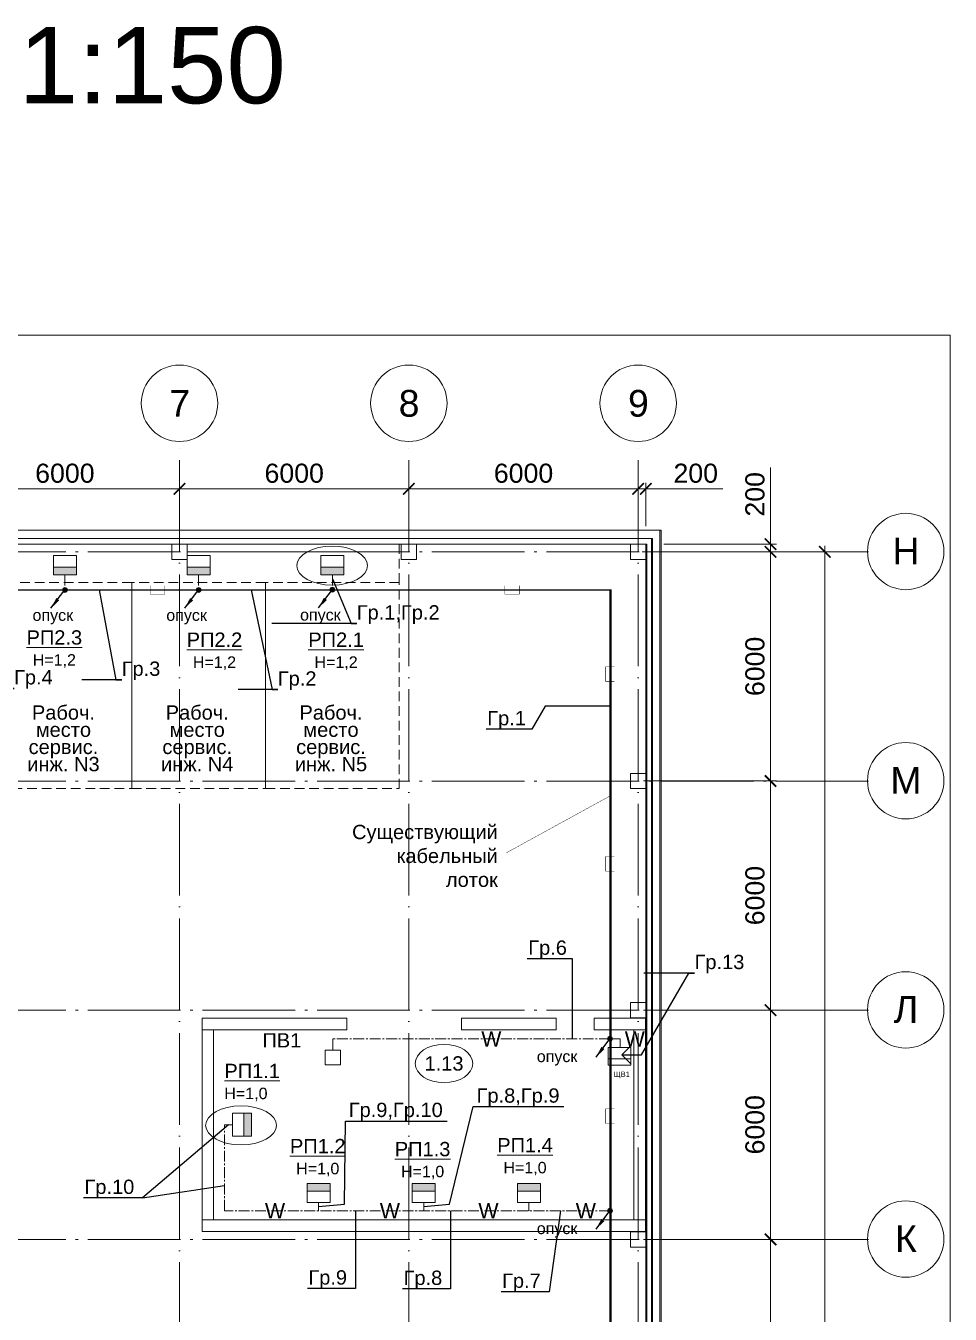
# Model space of a CAD drawing. Header units: millimetres. Extents: x -7047 to 653546, y -441812 to -147059.
# Drawn here: x 128816 to 153002, y -240686 to -206954 of the extents above; entities that cross this region are included whole.
import ezdxf
from ezdxf import colors
from ezdxf.entities.mleader import LeaderData, LeaderLine
from ezdxf.enums import TextEntityAlignment as Align
from ezdxf.math import Vec2, Vec3

# ---------------------------------------------------------------- set-up
doc = ezdxf.new("R2010")
doc.units = ezdxf.units.MM
doc.header["$PDMODE"] = 3
for name, pattern in [('ACAD_ISO04W100', [30, 24, -3, 0, -3]), ('DASHED', [19.05, 12.7, -6.35]), ('PHANTOM2', [31.75, 15.875, -3.175, 3.175, -3.175, 3.175, -3.175]), ('осевая2', [28.575, 19.05, -3.175, 3.175, -3.175])]:
    doc.linetypes.add(name, pattern=pattern)
for name, color, linetype, lineweight in [('$MEBEL', 214, 'Continuous', 15), ('$Osveshenie', 240, 'Continuous', 15), ('$Оbорудование', 173, 'Continuous', 20), ('1-Колонна', 244, 'Continuous', 60), ('1-Металл', 175, 'Continuous', 60), ('1-Номр помещения', 173, 'Continuous', 20), ('1-Размеры', 251, 'Continuous', 15), ('1-Стена Газоbетонная', 194, 'Continuous', 60), ('1-Стена сэндвич-панель', 157, 'Continuous', 60), ('1-Цоколь', 249, 'Continuous', 15), ('1-Экспликация', 186, 'Continuous', 15), ('Ось', 251, 'ACAD_ISO04W100', 9), ('Ось кр', 160, 'Continuous', 9), ('ЭОМ_схема_т', 7, 'Continuous', 25)]:
    doc.layers.add(name, color=color, linetype=linetype, lineweight=lineweight)
doc.layers.add('$TEXT', color=250, linetype='Continuous')
doc.styles.add('Arial Annotative', font='arial.ttf', dxfattribs={"height": 2.5})
doc.styles.add('Arial-0', font='arial.ttf')
doc.styles.add('Анно2.0', font='arial.ttf', dxfattribs={"height": 2})
doc.styles.add('Аннот2.5', font='arial.ttf', dxfattribs={"height": 2.5})
doc.styles.add('ГОСТ', font='isocpeur.ttf')
doc.dimstyles.new('100', dxfattribs={"dimscale": 100, "dimtxt": 2, "dimasz": 2, "dimexe": 1.25, "dimexo": 2, "dimtad": 1, "dimdec": 0, "dimtxsty": 'ГОСТ', "dimblk": 'ARCHTICK', "dimcen": 2.5, "dimadec": 0, "dimazin": 0, "dimtfac": 1, "dimtdec": 0, "dimtmove": 1, "dimatfit": 3, "dimfxl": 1, "dimtvp": 1, "dimtolj": 1, "dimtzin": 0, "dimarcsym": 0})
doc.dimstyles.new('АР-200', dxfattribs={"dimscale": 100, "dimtxt": 5, "dimasz": 3, "dimexe": 1.6, "dimexo": 1, "dimgap": 1.5, "dimtad": 1, "dimdec": 0, "dimdsep": 46, "dimtxsty": 'Arial-0', "dimblk": 'ARCHTICK', "dimcen": -4, "dimdle": 1.6, "dimclrd": 256, "dimclre": 256, "dimclrt": 256, "dimadec": 1, "dimazin": 0, "dimtfac": 1, "dimtdec": 0, "dimtmove": 1, "dimatfit": 3, "dimldrblk": 'ARCHTICK', "dimfxl": 1, "dimlwd": -1, "dimlwe": -1, "dimarcsym": 0})

# ---------------------------------------------------------------- blocks, each defined once
blk = doc.blocks.new('оси круж')
blk.add_circle((0, 0), 1000)
at = {"style": 'Arial-0'}
blk.add_attdef('00', text='', height=700, dxfattribs=at).set_placement((-6, -339), align=Align.CENTER)
blk = doc.blocks.new('_ArchTick')
at = {"color": 0, "linetype": 'ByBlock', "const_width": 0.15}
blk.add_lwpolyline([(-0.5, -0.5), (0.5, 0.5)], dxfattribs=at)
blk = doc.blocks.new('*D16')
at = {"layer": '1-Размеры', "transparency": 16777216}
for p, q in [((149720, -220566), (149720, -289886)), ((144939, -220726), (149880, -220726)), ((144939, -289726), (149880, -289726))]:
    blk.add_line(p, q, dxfattribs=at)
at = {"layer": 'Defpoints', "color": 0, "transparency": 16777216}
for p in [(144839, -220726), (144839, -289726), (149720, -289726)]:
    blk.add_point(p, dxfattribs=at)
at = {"layer": '1-Размеры', "transparency": 16777216, "xscale": 300, "yscale": 300, "zscale": 300}
for p, rotation in [((149720, -220726), 90), ((149720, -289726), 270)]:
    blk.add_blockref('_ArchTick', p, dxfattribs=dict(at, rotation=rotation))
at = {"layer": '1-Размеры', "lineweight": 0, "transparency": 16777216, "insert": (149315, -255226), "char_height": 500, "attachment_point": 5, "rotation": 90, "style": 'Arial-0'}
blk.add_mtext('69000', dxfattribs=at)
blk = doc.blocks.new('*D18')
at = {"layer": '1-Размеры', "transparency": 16777216}
for p, q in [((126839, -218481), (126839, -219237)), ((132839, -218481), (132839, -219237)), ((126679, -219077), (132999, -219077))]:
    blk.add_line(p, q, dxfattribs=at)
at = {"layer": 'Defpoints', "color": 0, "transparency": 16777216}
for p in [(126839, -218381), (132839, -218381), (132839, -219077)]:
    blk.add_point(p, dxfattribs=at)
at = {"layer": '1-Размеры', "transparency": 16777216, "xscale": 300, "yscale": 300, "zscale": 300, "rotation": 180}
blk.add_blockref('_ArchTick', (126839, -219077), dxfattribs=at)
at = {"layer": '1-Размеры', "transparency": 16777216, "xscale": 300, "yscale": 300, "zscale": 300}
blk.add_blockref('_ArchTick', (132839, -219077), dxfattribs=at)
at = {"layer": '1-Размеры', "lineweight": 0, "transparency": 16777216, "insert": (129839, -218672), "char_height": 500, "attachment_point": 5, "style": 'Arial-0'}
blk.add_mtext('6000', dxfattribs=at)
blk = doc.blocks.new('*D19')
at = {"layer": '1-Размеры', "transparency": 16777216}
for p, q in [((132839, -218481), (132839, -219237)), ((138839, -218481), (138839, -219237)), ((132679, -219077), (138999, -219077))]:
    blk.add_line(p, q, dxfattribs=at)
at = {"layer": 'Defpoints', "color": 0, "transparency": 16777216}
for p in [(132839, -218381), (138839, -218381), (138839, -219077)]:
    blk.add_point(p, dxfattribs=at)
at = {"layer": '1-Размеры', "transparency": 16777216, "xscale": 300, "yscale": 300, "zscale": 300, "rotation": 180}
blk.add_blockref('_ArchTick', (132839, -219077), dxfattribs=at)
at = {"layer": '1-Размеры', "transparency": 16777216, "xscale": 300, "yscale": 300, "zscale": 300}
blk.add_blockref('_ArchTick', (138839, -219077), dxfattribs=at)
at = {"layer": '1-Размеры', "lineweight": 0, "transparency": 16777216, "insert": (135839, -218672), "char_height": 500, "attachment_point": 5, "style": 'Arial-0'}
blk.add_mtext('6000', dxfattribs=at)
blk = doc.blocks.new('*D20')
at = {"layer": '1-Размеры', "transparency": 16777216}
for p, q in [((138839, -218481), (138839, -219237)), ((144839, -218481), (144839, -219237)), ((138679, -219077), (144999, -219077))]:
    blk.add_line(p, q, dxfattribs=at)
at = {"layer": 'Defpoints', "color": 0, "transparency": 16777216}
for p in [(138839, -218381), (144839, -218381), (144839, -219077)]:
    blk.add_point(p, dxfattribs=at)
at = {"layer": '1-Размеры', "transparency": 16777216, "xscale": 300, "yscale": 300, "zscale": 300, "rotation": 180}
blk.add_blockref('_ArchTick', (138839, -219077), dxfattribs=at)
at = {"layer": '1-Размеры', "transparency": 16777216, "xscale": 300, "yscale": 300, "zscale": 300}
blk.add_blockref('_ArchTick', (144839, -219077), dxfattribs=at)
at = {"layer": '1-Размеры', "lineweight": 0, "transparency": 16777216, "insert": (141839, -218672), "char_height": 500, "attachment_point": 5, "style": 'Arial-0'}
blk.add_mtext('6000', dxfattribs=at)
blk = doc.blocks.new('*D21')
at = {"layer": '1-Размеры', "transparency": 16777216}
for p, q in [((148301, -220566), (148301, -226886)), ((144975, -220726), (148461, -220726)), ((144975, -226726), (148461, -226726))]:
    blk.add_line(p, q, dxfattribs=at)
at = {"layer": 'Defpoints', "color": 0, "transparency": 16777216}
for p in [(144875, -220726), (144875, -226726), (148301, -226726)]:
    blk.add_point(p, dxfattribs=at)
at = {"layer": '1-Размеры', "transparency": 16777216, "xscale": 300, "yscale": 300, "zscale": 300}
for p, rotation in [((148301, -220726), 90), ((148301, -226726), 270)]:
    blk.add_blockref('_ArchTick', p, dxfattribs=dict(at, rotation=rotation))
at = {"layer": '1-Размеры', "lineweight": 0, "transparency": 16777216, "insert": (147895, -223726), "char_height": 500, "attachment_point": 5, "rotation": 90, "style": 'Arial-0'}
blk.add_mtext('6000', dxfattribs=at)
blk = doc.blocks.new('*D22')
at = {"layer": '1-Размеры', "transparency": 16777216}
for p, q in [((148301, -226566), (148301, -232886)), ((144975, -226726), (148461, -226726)), ((144975, -232726), (148461, -232726))]:
    blk.add_line(p, q, dxfattribs=at)
at = {"layer": 'Defpoints', "color": 0, "transparency": 16777216}
for p in [(144875, -226726), (144875, -232726), (148301, -232726)]:
    blk.add_point(p, dxfattribs=at)
at = {"layer": '1-Размеры', "transparency": 16777216, "xscale": 300, "yscale": 300, "zscale": 300}
for p, rotation in [((148301, -226726), 90), ((148301, -232726), 270)]:
    blk.add_blockref('_ArchTick', p, dxfattribs=dict(at, rotation=rotation))
at = {"layer": '1-Размеры', "lineweight": 0, "transparency": 16777216, "insert": (147895, -229726), "char_height": 500, "attachment_point": 5, "rotation": 90, "style": 'Arial-0'}
blk.add_mtext('6000', dxfattribs=at)
blk = doc.blocks.new('*D23')
at = {"layer": '1-Размеры', "transparency": 16777216}
for p, q in [((144975, -232726), (148461, -232726)), ((148301, -232566), (148301, -238886)), ((144975, -238726), (148461, -238726))]:
    blk.add_line(p, q, dxfattribs=at)
at = {"layer": 'Defpoints', "color": 0, "transparency": 16777216}
for p in [(144875, -232726), (144875, -238726), (148301, -238726)]:
    blk.add_point(p, dxfattribs=at)
at = {"layer": '1-Размеры', "transparency": 16777216, "xscale": 300, "yscale": 300, "zscale": 300}
for p, rotation in [((148301, -232726), 90), ((148301, -238726), 270)]:
    blk.add_blockref('_ArchTick', p, dxfattribs=dict(at, rotation=rotation))
at = {"layer": '1-Размеры', "lineweight": 0, "transparency": 16777216, "insert": (147895, -235726), "char_height": 500, "attachment_point": 5, "rotation": 90, "style": 'Arial-0'}
blk.add_mtext('6000', dxfattribs=at)
blk = doc.blocks.new('*D24')
at = {"layer": '1-Размеры', "transparency": 16777216}
for p, q in [((144975, -238726), (148461, -238726)), ((148301, -238566), (148301, -244886)), ((144975, -244726), (148461, -244726))]:
    blk.add_line(p, q, dxfattribs=at)
at = {"layer": 'Defpoints', "color": 0, "transparency": 16777216}
for p in [(144875, -238726), (144875, -244726), (148301, -244726)]:
    blk.add_point(p, dxfattribs=at)
at = {"layer": '1-Размеры', "transparency": 16777216, "xscale": 300, "yscale": 300, "zscale": 300}
for p, rotation in [((148301, -238726), 90), ((148301, -244726), 270)]:
    blk.add_blockref('_ArchTick', p, dxfattribs=dict(at, rotation=rotation))
at = {"layer": '1-Размеры', "lineweight": 0, "transparency": 16777216, "insert": (147895, -241726), "char_height": 500, "attachment_point": 5, "rotation": 90, "style": 'Arial-0'}
blk.add_mtext('6000', dxfattribs=at)
blk = doc.blocks.new('*D33')
at = {"layer": '1-Размеры', "transparency": 16777216}
for p, q in [((148301, -220526), (148301, -218515)), ((145509, -220526), (148461, -220526)), ((148301, -220726), (148301, -220526)), ((145509, -220726), (148461, -220726)), ((148301, -220726), (148301, -221026))]:
    blk.add_line(p, q, dxfattribs=at)
at = {"layer": 'Defpoints', "color": 0, "transparency": 16777216}
for p in [(145409, -220526), (145409, -220726), (148301, -220726)]:
    blk.add_point(p, dxfattribs=at)
at = {"layer": '1-Размеры', "transparency": 16777216, "xscale": 300, "yscale": 300, "zscale": 300}
for p, rotation in [((148301, -220526), 270), ((148301, -220726), 90)]:
    blk.add_blockref('_ArchTick', p, dxfattribs=dict(at, rotation=rotation))
at = {"layer": '1-Размеры', "lineweight": 0, "transparency": 16777216, "insert": (147895, -219221), "char_height": 500, "attachment_point": 5, "rotation": 90, "style": 'Arial-0'}
blk.add_mtext('200', dxfattribs=at)
blk = doc.blocks.new('*D34')
at = {"layer": '1-Размеры', "transparency": 16777216}
for p, q in [((144839, -220056), (144839, -218917)), ((145039, -220056), (145039, -218917)), ((144839, -219077), (144539, -219077)), ((144839, -219077), (145039, -219077)), ((145039, -219077), (147050, -219077))]:
    blk.add_line(p, q, dxfattribs=at)
at = {"layer": 'Defpoints', "color": 0, "transparency": 16777216}
for p in [(144839, -219077), (144839, -220156), (145039, -220156)]:
    blk.add_point(p, dxfattribs=at)
at = {"layer": '1-Размеры', "transparency": 16777216, "xscale": 300, "yscale": 300, "zscale": 300}
blk.add_blockref('_ArchTick', (144839, -219077), dxfattribs=at)
at = {"layer": '1-Размеры', "transparency": 16777216, "xscale": 300, "yscale": 300, "zscale": 300, "rotation": 180}
blk.add_blockref('_ArchTick', (145039, -219077), dxfattribs=at)
at = {"layer": '1-Размеры', "lineweight": 0, "transparency": 16777216, "insert": (146344, -218672), "char_height": 500, "attachment_point": 5, "style": 'Arial-0'}
blk.add_mtext('200', dxfattribs=at)
blk = doc.blocks.new('234234234')
at = {"layer": '$Оbорудование'}
h = blk.add_hatch(color=256, dxfattribs=at)
h.dxf.hatch_style = 1
h.paths.add_polyline_path([(150, 125), (30, 25), (150, 25)], flags=17)
h.paths.add_polyline_path([(150, 125), (-150, 125), (-30, 25), (30, 25)])
h.paths.add_polyline_path([(-150, 125), (-150, 25), (-30, 25)])
blk.add_lwpolyline([(-150, -125), (150, -125), (150, 125), (-150, 125)], close=True, dxfattribs=at)
blk.add_lwpolyline([(-150, 125), (-150, 25), (150, 25)], dxfattribs=at)
blk = doc.blocks.new('_None')
blk = doc.blocks.new('_Open90')
at = {"color": 0, "linetype": 'ByBlock', "lineweight": -2}
for p, q in [((0, 0), (-1, 0)), ((-0.5, 0.5), (0, 0)), ((0, 0), (-0.5, -0.5))]:
    blk.add_line(p, q, dxfattribs=at)

msp = doc.modelspace()

# ---------------------------------------------------------------- hatches: boundary and pattern name
at = {"layer": '$Osveshenie'}
h = msp.add_hatch(color=7, dxfattribs=at)
h.dxf.hatch_style = 1
h.paths.add_polyline_path([(129900.8, -221725.3, 1), (129776.2, -221725.3, 1)])
h = msp.add_hatch(color=7, dxfattribs=at)
h.dxf.hatch_style = 1
h.paths.add_polyline_path([(133400.8, -221725.3, 1), (133276.2, -221725.3, 1)])
h = msp.add_hatch(color=7, dxfattribs=at)
h.dxf.hatch_style = 1
h.paths.add_polyline_path([(136900.8, -221717.1, 1), (136776.2, -221717.1, 1)])
h = msp.add_hatch(color=7, dxfattribs=at)
h.dxf.hatch_style = 1
h.paths.add_polyline_path([(144162.8, -233475.3, 1), (144038.3, -233475.3, 1)])
h = msp.add_hatch(color=7, dxfattribs=at)
h.dxf.hatch_style = 1
h.paths.add_polyline_path([(144162.8, -233475.3, 1), (144038.3, -233475.3, 1)])
h = msp.add_hatch(color=7, dxfattribs=at)
h.dxf.hatch_style = 1
h.paths.add_polyline_path([(144162.8, -233475.3, 1), (144038.3, -233475.3, 1)])
h = msp.add_hatch(color=7, dxfattribs=at)
h.dxf.hatch_style = 1
h.paths.add_polyline_path([(144162.8, -233475.3, 1), (144038.3, -233475.3, 1)])
h = msp.add_hatch(color=7, dxfattribs=at)
h.dxf.hatch_style = 1
h.paths.add_polyline_path([(144162.8, -237977.7, 1), (144038.3, -237977.7, 1)])
h = msp.add_hatch(color=7, dxfattribs=at)
h.dxf.hatch_style = 1
h.paths.add_polyline_path([(144162.8, -237977.7, 1), (144038.3, -237977.7, 1)])
h = msp.add_hatch(color=7, dxfattribs=at)
h.dxf.hatch_style = 1
h.paths.add_polyline_path([(144162.8, -237977.7, 1), (144038.3, -237977.7, 1)])
h = msp.add_hatch(color=7, dxfattribs=at)
h.dxf.hatch_style = 1
h.paths.add_polyline_path([(144162.8, -237977.7, 1), (144038.3, -237977.7, 1)])

# ---------------------------------------------------------------- linework, layer by layer
at = {"layer": '$MEBEL', "color": 7, "linetype": 'DASHED', "ltscale": 20}
msp.add_lwpolyline([(138588.5, -220526.5), (138588.5, -221526.5)], dxfattribs=at)
for points in [[(131588.5, -221526.5), (128088.5, -221526.5), (128088.5, -226926.5), (131588.5, -226926.5)], [(135088.5, -221526.5), (131588.5, -221526.5), (131588.5, -226926.5), (135088.5, -226926.5)], [(138588.5, -221526.5), (135088.5, -221526.5), (135088.5, -226926.5), (138588.5, -226926.5)]]:
    msp.add_lwpolyline(points, close=True, dxfattribs=at)
at = {"layer": '$Osveshenie', "color": 7, "linetype": 'осевая2', "ltscale": 15}
for points in [[(129838.5, -221326.5), (129838.5, -221725.3)], [(133338.5, -221326.5), (133338.5, -221725.3)], [(136838.5, -221326.5), (136838.5, -221717.1)], [(144100.5, -233475.3), (136849.2, -233475.3), (136849.2, -233772.8)], [(144100.5, -233475.3), (144363.8, -233475.3), (144363.8, -233705.9)], [(144100.5, -237977.7), (134018.1, -237977.7), (134018.1, -235726.5), (134222.2, -235726.5)], [(136478.5, -237761.4), (136478.5, -237977.7)], [(139228.5, -237761.4), (139228.5, -237977.7)], [(141978.5, -237761.4), (141978.5, -237977.7)]]:
    msp.add_lwpolyline(points, dxfattribs=at)
at = {"layer": '$Osveshenie', "color": 7, "const_width": 10}
for points in [[(132072.7, -221612.2), (132072.7, -221838.4), (132455.2, -221838.4), (132455.2, -221612.2)], [(141346.4, -221612.2), (141346.4, -221838.4), (141728.9, -221838.4), (141728.9, -221612.2)], [(144213.6, -223734.4), (143987.5, -223734.4), (143987.5, -224116.8), (144213.6, -224116.8)], [(144100.5, -227118.8), (141382.8, -228609.7)], [(144213.6, -228704.5), (143987.5, -228704.5), (143987.5, -229086.9), (144213.6, -229086.9)], [(144213.6, -235308.6), (143987.5, -235308.6), (143987.5, -235691), (144213.6, -235691)]]:
    msp.add_lwpolyline(points, dxfattribs=at)
at = {"layer": '$Osveshenie', "color": 7, "linetype": 'PHANTOM2', "ltscale": 30, "const_width": 40}
for points in [[(117401.9, -221725.6), (144127.6, -221725.6), (144127.6, -282800.8), (127515.6, -282800.8), (127515.6, -285107.6)], [(118312.8, -221725.3), (144100.5, -221725.3), (144100.5, -282800.4), (127488.5, -282800.4), (127488.5, -285107.3)]]:
    msp.add_lwpolyline(points, dxfattribs=at)
at = {"layer": '$Osveshenie', "color": 7}
for centre in [(129838.5, -221725.3), (133338.5, -221725.3), (136838.5, -221717.1), (144100.5, -233475.3), (144100.5, -233475.3), (144100.5, -233475.3), (144100.5, -233475.3), (144100.5, -237977.7), (144100.5, -237977.7), (144100.5, -237977.7), (144100.5, -237977.7)]:
    msp.add_circle(centre, 62.3, dxfattribs=at)
at = {"layer": '$Оbорудование', "color": 0, "linetype": 'ByBlock'}
for p, q in [((94766, -215052.2), (153002.1, -215052.2)), ((153002.1, -215052.2), (153002.1, -296223.2))]:
    msp.add_line(p, q, dxfattribs=at)
at = {"layer": '$Оbорудование', "color": 7}
for points in [[(144650.3, -234168.6), (144051.5, -234168.6), (144051.5, -233705.9), (144650.3, -233705.9)], [(136651.3, -233772.8), (137047.1, -233772.8), (137047.1, -234158.5), (136651.3, -234158.5)]]:
    msp.add_lwpolyline(points, close=True, dxfattribs=at)
msp.add_lwpolyline([(144650.3, -234000.4), (144051.5, -234000.4)], dxfattribs=at)
for centre in [(136832.7, -221087.6), (134448, -235742.5)]:
    msp.add_ellipse(centre, major_axis=(-926.5, 0), ratio=0.550658, dxfattribs=at)
at = {"color": 7}
msp.add_lwpolyline([(131872.3, -237642.1), (134018.1, -237312.9)], dxfattribs=at)
at = {"layer": '1-Колонна', "color": 7, "lineweight": 0}
for points in [[(132638.5, -220526.5), (133038.5, -220526.5), (133038.5, -220926.5), (132638.5, -220926.5)], [(138638.5, -220526.5), (139038.5, -220526.5), (139038.5, -220926.5), (138638.5, -220926.5)], [(144638.5, -220526.5), (145038.5, -220526.5), (145038.5, -220926.5), (144638.5, -220926.5)], [(144638.5, -226526.5), (145038.5, -226526.5), (145038.5, -226926.5), (144638.5, -226926.5)], [(144638.5, -232526.5), (145038.5, -232526.5), (145038.5, -232926.5), (144638.5, -232926.5)], [(144638.5, -238526.5), (145038.5, -238526.5), (145038.5, -238926.5), (144638.5, -238926.5)]]:
    msp.add_lwpolyline(points, close=True, dxfattribs=at)
at = {"layer": '1-Металл', "color": 7, "lineweight": 0, "ltscale": 50}
msp.add_line((133038.5, -220726.5), (138638.5, -220726.5), dxfattribs=at)
at = {"layer": '1-Номр помещения', "color": 7}
msp.add_ellipse((139758.4, -234123.1), major_axis=(-755.5, 0), ratio=0.663502, dxfattribs=at)
at = {"layer": '1-Стена Газоbетонная', "color": 7, "lineweight": 0}
for points in [[(137213.5, -232936.5), (133428.5, -232936.5), (133428.5, -238516.5), (145028.5, -238516.5)], [(137213.5, -232936.5), (133428.5, -232936.5), (133428.5, -238516.5), (145028.5, -238516.5)], [(137213.5, -232936.5), (137213.5, -233236.5)], [(140213.5, -232936.5), (140213.5, -233236.5)], [(140213.5, -232936.5), (140213.5, -233236.5)], [(142688.5, -232936.5), (140213.5, -232936.5)], [(145028.5, -232936.5), (143688.5, -232936.5)], [(133728.5, -233236.5), (133428.5, -233236.5)], [(137213.5, -233236.5), (133728.5, -233236.5), (133728.5, -238216.5), (145028.5, -238216.5)], [(133728.5, -238216.5), (133428.5, -238216.5)], [(145028.5, -238516.5), (145028.5, -238216.5)]]:
    msp.add_lwpolyline(points, dxfattribs=at)
at = {"layer": '1-Стена Газоbетонная', "color": 7, "lineweight": 0, "ltscale": 100}
msp.add_lwpolyline([(140213.5, -233236.5), (142688.5, -233236.5), (142688.5, -232936.5), (140213.5, -232936.5)], dxfattribs=at)
msp.add_lwpolyline([(145028.5, -233236.5), (145028.5, -232936.5), (143688.5, -232936.5), (143688.5, -233236.5)], close=True, dxfattribs=at)
at = {"layer": '1-Стена Газоbетонная', "color": 7, "lineweight": 0}
msp.add_lwpolyline([(145028.5, -233236.5), (144728.5, -233236.5), (144728.5, -238216.5), (145028.5, -238216.5)], close=True, dxfattribs=at)
at = {"layer": '1-Стена сэндвич-панель', "color": 7, "lineweight": 0}
for points in [[(117374.8, -220376.5), (145188.5, -220376.5), (145188.5, -290076.5), (144088.5, -290076.5)], [(117374.8, -220526.5), (145038.5, -220526.5), (145038.5, -289926.5), (144088.5, -289926.5)], [(117401.9, -220376.8), (145215.6, -220376.8), (145215.6, -290076.8), (144115.6, -290076.8)], [(117401.9, -220526.8), (145065.6, -220526.8), (145065.6, -289926.8), (144115.6, -289926.8)]]:
    msp.add_lwpolyline(points, dxfattribs=at)
at = {"layer": '1-Цоколь', "color": 7, "lineweight": 0}
for points in [[(117374.8, -220156.5), (145408.5, -220156.5), (145408.5, -290296.5), (141088.5, -290296.5)], [(117401.9, -220156.8), (145435.6, -220156.8), (145435.6, -290296.8), (141115.6, -290296.8)]]:
    msp.add_lwpolyline(points, dxfattribs=at)
at = {"layer": 'Ось', "color": 7, "lineweight": 0, "ltscale": 100}
for p, q in [((132838.5, -289726.5), (132838.5, -217836.8)), ((138838.5, -289726.5), (138838.5, -217836.8)), ((144838.5, -289726.5), (144838.5, -217836.8)), ((150865.6, -220726.8), (96665.6, -220726.8)), ((150838.5, -220726.5), (117374.8, -220726.5)), ((150865.6, -226726.8), (96665.6, -226726.8)), ((150838.5, -226726.5), (117374.8, -226726.5)), ((150865.6, -232726.8), (96665.6, -232726.8)), ((150838.5, -232726.5), (117374.8, -232726.5)), ((150865.6, -238726.8), (96665.6, -238726.8)), ((150838.5, -238726.5), (117374.8, -238726.5))]:
    msp.add_line(p, q, dxfattribs=at)

# ---------------------------------------------------------------- block references
at = {"layer": '$Оbорудование', "color": 7, "lineweight": 0, "xscale": 2, "yscale": 2, "zscale": 2, "rotation": 180}
for p in [(129838.5, -221076.5), (133338.5, -221076.5), (136838.5, -221076.5)]:
    msp.add_blockref('234234234', p, dxfattribs=at)
at = {"color": 7, "lineweight": 0, "xscale": 2, "yscale": 2, "zscale": 2, "rotation": 270}
msp.add_blockref('234234234', (134472.2, -235726.5), dxfattribs=at)
at = {"color": 7, "lineweight": 0, "xscale": 2, "yscale": 2, "zscale": 2}
for p in [(136478.5, -237511.4), (139228.5, -237511.4), (141978.5, -237511.4)]:
    msp.add_blockref('234234234', p, dxfattribs=at)
at = {"layer": 'Ось кр', "color": 7, "lineweight": 0}
ref = msp.add_blockref('оси круж', (132838.5, -216836.8), dxfattribs=dict(at, rotation=180))
ref.add_attrib('00', '7', dxfattribs={"layer": '0', "height": 700, "style": 'Arial-0'}).set_placement((132844.6, -217188.4), align=Align.CENTER)
ref = msp.add_blockref('оси круж', (138838.5, -216836.8), dxfattribs=dict(at, rotation=180))
ref.add_attrib('00', '8', dxfattribs={"layer": '0', "height": 700, "style": 'Arial-0'}).set_placement((138844.6, -217188.4), align=Align.CENTER)
ref = msp.add_blockref('оси круж', (144838.5, -216836.8), dxfattribs=dict(at, rotation=180))
ref.add_attrib('00', '9', dxfattribs={"layer": '0', "height": 700, "style": 'Arial-0'}).set_placement((144844.6, -217188.4), align=Align.CENTER)
ref = msp.add_blockref('оси круж', (151838.5, -220718.3), dxfattribs=dict(at, xscale=-1))
ref.add_attrib('00', 'Н', dxfattribs={"layer": '0', "height": 700, "style": 'Arial-0'}).set_placement((151844.6, -221057.6), align=Align.CENTER)
ref = msp.add_blockref('оси круж', (151838.5, -226718.3), dxfattribs=dict(at, xscale=-1))
ref.add_attrib('00', 'М', dxfattribs={"layer": '0', "height": 700, "style": 'Arial-0'}).set_placement((151844.6, -227057.6), align=Align.CENTER)
ref = msp.add_blockref('оси круж', (151838.5, -232718.3), dxfattribs=dict(at, xscale=-1))
ref.add_attrib('00', 'Л', dxfattribs={"layer": '0', "height": 700, "style": 'Arial-0'}).set_placement((151844.6, -233057.6), align=Align.CENTER)
ref = msp.add_blockref('оси круж', (151838.5, -238718.3), dxfattribs=dict(at, xscale=-1))
ref.add_attrib('00', 'К', dxfattribs={"layer": '0', "height": 700, "style": 'Arial-0'}).set_placement((151844.6, -239057.6), align=Align.CENTER)

# ---------------------------------------------------------------- texts
at = {"layer": '$Osveshenie', "color": 7, "width": 1563.282, "style": 'Анно2.0'}
for s, insert, char_height, attachment_point in [('опуск', (136523.1, -222421.1), 300, 5), ('опуск', (129523.1, -222429.2), 300, 5), ('опуск', (133023.1, -222429.2), 300, 5), ('Существующий\\Pкабельный лоток', (141166.2, -228688.6), 375, 6), ('W', (141260.2, -233478), 400, 6), ('W', (145013.8, -233478), 400, 6), ('опуск', (143248.1, -233980.9), 300, 6), ('W', (135600.2, -237977.7), 400, 6), ('W', (138606.1, -237977.7), 400, 6), ('W', (141184.7, -237977.7), 400, 6), ('W', (143732.7, -237977.7), 400, 6), ('опуск', (143248.1, -238483.4), 300, 6)]:
    msp.add_mtext(s, dxfattribs=dict(at, insert=insert, char_height=char_height, attachment_point=attachment_point))
at = {"layer": '$Оbорудование', "color": 7, "style": 'Анно2.0'}
for s, insert, char_height, width, attachment_point in [('{\\H1.25x;\\LРП2.3\\P}H=1,2', (129563.1, -222780.7), 300, 828.598, 2), ('{\\H1.25x;\\LРП2.2\\H0.8x;\\P}H=1,2', (133752.3, -222838.8), 300, 1622.208, 2), ('{\\H1.25x;\\LРП2.1\\H0.8x;\\P}H=1,2', (136934.4, -222838.8), 300, 1550.674, 2), ('{\\H1.25x;ПВ1}', (135007.7, -233515.7), 300, 1590.212, 4), ('{\\H1.25x;\\LРП1.1\\H0.8x;\\P}H=1,0', (134011, -234620.4), 300, 1590.212, 4), ('ЩВ1', (144407.7, -234514.2), 140.62, 596.33, 8), ('{\\H1.25x;\\LРП1.2\\H0.8x;\\P}H=1,0', (136454.6, -237078.1), 300, 1590.212, 8), ('{\\H1.25x;\\LРП1.4\\H0.8x;\\P}H=1,0', (141877.3, -237053.9), 300, 1590.212, 8), ('{\\H1.25x;\\LРП1.3\\H0.8x;\\P}H=1,0', (139198.4, -237155.9), 300, 1590.212, 8)]:
    msp.add_mtext(s, dxfattribs=dict(at, insert=insert, char_height=char_height, width=width, attachment_point=attachment_point))
at = {"layer": '1-Номр помещения', "color": 7, "insert": (139758.4, -234123.1), "char_height": 375, "width": 1061.513, "attachment_point": 5, "style": 'Аннот2.5'}
msp.add_mtext('1.13', dxfattribs=at)
at = {"layer": '1-Экспликация', "color": 7, "char_height": 375, "width": 3500, "attachment_point": 2, "line_spacing_factor": 0.72, "style": 'Аннот2.5'}
for s, insert in [('Рабоч.\\Pместо\\Pсервис.\\Pинж. N3', (129801.3, -224745.7)), ('Рабоч.\\Pместо\\Pсервис.\\Pинж. N4', (133301.3, -224745.7)), ('Рабоч.\\Pместо\\Pсервис.\\Pинж. N5', (136801.3, -224745.7))]:
    msp.add_mtext(s, dxfattribs=dict(at, insert=insert))
at = {"layer": 'ЭОМ_схема_т', "color": 7, "transparency": 16777216, "insert": (132125.2, -207998.3), "char_height": 2000, "width": 3831.579, "attachment_point": 5, "style": 'Arial-0'}
msp.add_mtext('1:150', dxfattribs=at)

# ---------------------------------------------------------------- dimensions: what is measured, and where the dimension line sits
at = {"layer": '1-Размеры', "color": 7, "lineweight": 0}
for base, p1, p2, picture, middle in [((132838.5, -219076.9), (126838.5, -218380.7), (132838.5, -218380.7), '*D18', (129838.5, -218671.6)), ((138838.5, -219076.9), (132838.5, -218380.7), (138838.5, -218380.7), '*D19', (135838.5, -218671.6)), ((144838.5, -219076.9), (138838.5, -218380.7), (144838.5, -218380.7), '*D20', (141838.5, -218671.6))]:
    dim = msp.add_linear_dim(base=base, p1=p1, p2=p2, dimstyle='АР-200', dxfattribs=at)
    dim.commit()
    dim.dimension.update_dxf_attribs({"geometry": picture, "text_midpoint": middle})
dim = msp.add_linear_dim(base=(144838.5, -219076.9), p1=(145038.5, -220156.5), p2=(144838.5, -220156.5), dimstyle='АР-200', override={"dimtmove": 0}, dxfattribs=at)
dim.commit()
dim.dimension.update_dxf_attribs({"geometry": '*D34', "text_midpoint": (146344.3, -219076.9), "dimtype": 160})
dim = msp.add_linear_dim(base=(148300.6, -220726.5), p1=(145408.5, -220526.5), p2=(145408.5, -220726.5), angle=270, dimstyle='АР-200', override={"dimtmove": 0}, dxfattribs=at)
dim.commit()
dim.dimension.update_dxf_attribs({"geometry": '*D33', "text_midpoint": (148300.6, -219220.7), "dimtype": 160})
for base, p1, p2, angle, picture, middle in [((149719.9, -289726.5), (144838.5, -220726.5), (144838.5, -289726.5), 270, '*D16', (149314.6, -255226.5)), ((148300.6, -226726.5), (144874.9, -220726.5), (144874.9, -226726.5), 90, '*D21', (147895.3, -223726.5)), ((148300.6, -232726.5), (144874.9, -226726.5), (144874.9, -232726.5), 90, '*D22', (147895.3, -229726.5)), ((148300.6, -238726.5), (144874.9, -232726.5), (144874.9, -238726.5), 90, '*D23', (147895.3, -235726.5)), ((148300.6, -244726.5), (144874.9, -238726.5), (144874.9, -244726.5), 90, '*D24', (147895.3, -241726.5))]:
    dim = msp.add_linear_dim(base=base, p1=p1, p2=p2, angle=angle, dimstyle='АР-200', dxfattribs=at)
    dim.commit()
    dim.dimension.update_dxf_attribs({"geometry": picture, "text_midpoint": middle})

# ---------------------------------------------------------------- leaders
at = {"layer": '$Osveshenie', "color": 7}
for points in [[(129473, -222204.8), (129838.5, -221725.3)], [(132973, -222204.8), (133338.5, -221725.3)], [(136473, -222196.7), (136838.5, -221717.1)], [(143735, -233954.8), (144100.5, -233475.3)], [(143735, -233954.8), (144100.5, -233475.3)], [(143735, -233954.8), (144100.5, -233475.3)], [(143735, -233954.8), (144100.5, -233475.3)], [(143735, -238457.3), (144100.5, -237977.7)], [(143735, -238457.3), (144100.5, -237977.7)], [(143735, -238457.3), (144100.5, -237977.7)], [(143735, -238457.3), (144100.5, -237977.7)]]:
    msp.add_leader(points, dimstyle='100', override={"dimasz": 3, "dimgap": 0.625, "dimtad": 0, "dimfxl": 1.25}, dxfattribs=at)
at = {"layer": '$TEXT', "color": 7}
ml = msp.add_multileader_mtext('Standard', dxfattribs=at)
ml.set_content('Гр.1,Гр.2', color=7, style='Arial Annotative')
ml.set_leader_properties(color=256)
ml.set_arrow_properties(name='NONE')
ml.build(insert=Vec2(0, 0))
ml.multileader.update_dxf_attribs({"text_left_attachment_type": 6, "text_right_attachment_type": 6, "dogleg_length": 1, "arrow_head_size": 450, "scale": 150})
ctx = ml.context
ctx.base_point, ctx.scale, ctx.char_height, ctx.arrow_head_size, ctx.landing_gap_size, ctx.plane_origin = Vec3(137474.7, -222603.2), 150, 375, 450, 0, Vec3(136838.5, -221430.6)
ctx.left_attachment, ctx.right_attachment = 6, 6
notes = []
notes.append((ctx, [(0, (1, 1, 0), (137324.7, -222603.2), (1, 0), 150, [(0, [(136838.5, -221430.6), (137324.7, -222603.2)], 0, [])])]))
ctx.mtext.insert, ctx.mtext.flow_direction = Vec3(137474.7, -222124.1), 5
ml = msp.add_multileader_mtext('Standard', dxfattribs=at)
ml.set_content('Гр.4', color=7, style='Arial Annotative')
ml.set_leader_properties(color=256)
ml.set_arrow_properties(name='NONE')
ml.build(insert=Vec2(0, 0))
ml.multileader.update_dxf_attribs({"text_left_attachment_type": 6, "text_right_attachment_type": 6, "dogleg_length": 1, "arrow_head_size": 450, "scale": 150})
ctx = ml.context
ctx.base_point, ctx.scale, ctx.char_height, ctx.arrow_head_size, ctx.landing_gap_size, ctx.plane_origin = Vec3(128508.5, -224302.1), 150, 375, 450, 0, Vec3(126520.6, -223078)
ctx.left_attachment, ctx.right_attachment = 6, 6
notes.append((ctx, [(0, (1, 1, 0), (128358.5, -224302.1), (1, 0), 150, [(0, [(127014.6, -221725.3), (128358.5, -224302.1)], 0, [])])]))
ctx.mtext.insert, ctx.mtext.flow_direction = Vec3(128508.5, -223822.9), 5
ml = msp.add_multileader_mtext('Standard', dxfattribs=at)
ml.set_content('Гр.3', color=7, style='Arial Annotative')
ml.set_leader_properties(color=256)
ml.set_arrow_properties(name='NONE')
ml.build(insert=Vec2(0, 0))
ml.multileader.update_dxf_attribs({"text_left_attachment_type": 6, "text_right_attachment_type": 6, "dogleg_length": 1, "arrow_head_size": 450, "scale": 150})
ctx = ml.context
ctx.base_point, ctx.scale, ctx.char_height, ctx.arrow_head_size, ctx.landing_gap_size, ctx.plane_origin = Vec3(131324.6, -224077.4), 150, 375, 450, 0, Vec3(130688.4, -222904.8)
ctx.left_attachment, ctx.right_attachment = 6, 6
notes.append((ctx, [(0, (1, 1, 0), (131174.6, -224077.4), (1, 0), 150, [(0, [(130737.7, -221725.3), (131174.6, -224077.4)], 0, [])])]))
ctx.mtext.insert, ctx.mtext.flow_direction = Vec3(131324.6, -223598.3), 5
ml = msp.add_multileader_mtext('Standard', dxfattribs=at)
ml.set_content('Гр.2', color=7, style='Arial Annotative')
ml.set_leader_properties(color=256)
ml.set_arrow_properties(name='NONE')
ml.build(insert=Vec2(0, 0))
ml.multileader.update_dxf_attribs({"text_left_attachment_type": 6, "text_right_attachment_type": 6, "dogleg_length": 1, "arrow_head_size": 450, "scale": 150})
ctx = ml.context
ctx.base_point, ctx.scale, ctx.char_height, ctx.arrow_head_size, ctx.landing_gap_size, ctx.plane_origin = Vec3(135410, -224334.1), 150, 375, 450, 0, Vec3(134623.7, -223161.5)
ctx.left_attachment, ctx.right_attachment = 6, 6
notes.append((ctx, [(0, (1, 1, 0), (135260, -224334.1), (1, 0), 150, [(0, [(134709.6, -221725.3), (135260, -224334.1)], 0, [])])]))
ctx.mtext.insert, ctx.mtext.flow_direction = Vec3(135410, -223855), 5
ml = msp.add_multileader_mtext('Standard', dxfattribs=at)
ml.set_content('Гр.1', color=7, style='Анно2.0')
ml.set_leader_properties(color=256)
ml.set_arrow_properties(name='NONE')
ml.build(insert=Vec2(0, 0))
ml.multileader.update_dxf_attribs({"text_left_attachment_type": 6, "text_right_attachment_type": 6, "dogleg_length": 1, "arrow_head_size": 450, "scale": 150})
ctx = ml.context
ctx.base_point, ctx.scale, ctx.char_height, ctx.arrow_head_size, ctx.landing_gap_size, ctx.plane_origin = Vec3(141027, -225372.8), 150, 375, 450, 0, Vec3(144100.5, -224767.1)
ctx.left_attachment, ctx.right_attachment, ctx.text_align_type = 6, 6, 2
notes.append((ctx, [(0, (1, 1, 0), (142051.6, -225372.8), (-1, 0), 150, [(0, [(144100.5, -224767.1), (142401.3, -224767.1)], 0, [])])]))
ctx.mtext.insert, ctx.mtext.alignment, ctx.mtext.flow_direction = Vec3(141901.6, -224893.7), 3, 5
ml = msp.add_multileader_mtext('Standard', dxfattribs=at)
ml.set_content('Гр.6', color=7, style='Arial Annotative')
ml.set_leader_properties(color=256)
ml.set_arrow_properties(name='NONE')
ml.build(insert=Vec2(0, 0))
ml.multileader.update_dxf_attribs({"text_left_attachment_type": 6, "text_right_attachment_type": 6, "dogleg_length": 1, "arrow_head_size": 450, "scale": 150})
ctx = ml.context
ctx.base_point, ctx.scale, ctx.char_height, ctx.arrow_head_size, ctx.landing_gap_size, ctx.plane_origin = Vec3(142027, -231381.1), 150, 375, 450, 0, Vec3(143123.7, -233475.3)
ctx.left_attachment, ctx.right_attachment, ctx.text_align_type = 6, 6, 2
notes.append((ctx, [(0, (1, 1, 0), (143123.7, -231381.1), (-1, 0), 150, [(0, [(143123.7, -233475.3), (143123.7, -231381.1)], 0, [])])]))
ctx.mtext.insert, ctx.mtext.alignment, ctx.mtext.flow_direction = Vec3(142973.7, -230902), 3, 5
ml = msp.add_multileader_mtext('Standard', dxfattribs=at)
ml.set_content('Гр.8,Гр.9', color=7, style='Анно2.0')
ml.set_leader_properties(color=256)
ml.set_arrow_properties(name='NONE')
ml.build(insert=Vec2(0, 0))
ml.multileader.update_dxf_attribs({"text_left_attachment_type": 6, "text_right_attachment_type": 6, "dogleg_length": 1, "arrow_head_size": 450, "scale": 150})
ctx = ml.context
ctx.base_point, ctx.scale, ctx.char_height, ctx.arrow_head_size, ctx.landing_gap_size, ctx.plane_origin = Vec3(140675.1, -235252.2), 150, 375, 450, 0, Vec3(139228.5, -237869.6)
ctx.left_attachment, ctx.right_attachment, ctx.text_align_type = 6, 6, 2
notes.append((ctx, [(0, (1, 1, 0), (140525.1, -235252.2), (1, 0), 150, [(0, [(139228.5, -237869.6), (139902, -237801.2)], 0, [])])]))
ctx.mtext.insert, ctx.mtext.alignment, ctx.mtext.flow_direction = Vec3(142780.4, -234773), 3, 5
ml = msp.add_multileader_mtext('Standard', dxfattribs=at)
ml.set_content('Гр.9,Гр.10', color=7, style='Анно2.0')
ml.set_leader_properties(color=256)
ml.set_arrow_properties(name='NONE')
ml.build(insert=Vec2(0, 0))
ml.multileader.update_dxf_attribs({"text_left_attachment_type": 6, "text_right_attachment_type": 6, "dogleg_length": 1, "arrow_head_size": 450, "scale": 150})
ctx = ml.context
ctx.base_point, ctx.scale, ctx.char_height, ctx.arrow_head_size, ctx.landing_gap_size, ctx.plane_origin = Vec3(137331.2, -235628), 150, 375, 450, 0, Vec3(136478.5, -237869.6)
ctx.left_attachment, ctx.right_attachment, ctx.text_align_type = 6, 6, 2
notes.append((ctx, [(0, (1, 1, 0), (137181.2, -235628), (1, 0), 150, [(0, [(136478.5, -237869.6), (137152, -237801.2)], 0, [])])]))
ctx.mtext.insert, ctx.mtext.alignment, ctx.mtext.flow_direction = Vec3(139725.7, -235148.9), 3, 5
ml = msp.add_multileader_mtext('Standard', dxfattribs=at)
ml.set_content('Гр.10', color=7, style='Анно2.0')
ml.set_leader_properties(color=256)
ml.set_arrow_properties(name='NONE')
ml.build(insert=Vec2(0, 0))
ml.multileader.update_dxf_attribs({"text_left_attachment_type": 6, "text_right_attachment_type": 6, "dogleg_length": 1, "arrow_head_size": 450, "scale": 150})
ctx = ml.context
ctx.base_point, ctx.scale, ctx.char_height, ctx.arrow_head_size, ctx.landing_gap_size, ctx.plane_origin = Vec3(130418.1, -237642.1), 150, 375, 450, 0, Vec3(131872.3, -235638.3)
ctx.left_attachment, ctx.right_attachment, ctx.text_align_type = 6, 6, 2
notes.append((ctx, [(0, (1, 1, 0), (131805.1, -237642.1), (-1, 0), 150, [(0, [(134120.2, -235726.5), (131872.3, -237642.1)], 0, [])])]))
ctx.mtext.insert, ctx.mtext.alignment, ctx.mtext.flow_direction = Vec3(131655.1, -237163), 3, 5
ml = msp.add_multileader_mtext('Standard', dxfattribs=at)
ml.set_content('Гр.9', color=7, style='Анно2.0')
ml.set_leader_properties(color=256)
ml.set_arrow_properties(name='NONE')
ml.build(insert=Vec2(0, 0))
ml.multileader.update_dxf_attribs({"text_left_attachment_type": 6, "text_right_attachment_type": 6, "dogleg_length": 1, "arrow_head_size": 450, "scale": 150})
ctx = ml.context
ctx.base_point, ctx.scale, ctx.char_height, ctx.arrow_head_size, ctx.landing_gap_size, ctx.plane_origin = Vec3(136273.4, -240013.8), 150, 375, 450, 0, Vec3(137438.2, -237977.7)
ctx.left_attachment, ctx.right_attachment, ctx.text_align_type = 6, 6, 2
notes.append((ctx, [(0, (1, 1, 0), (137371.1, -240013.8), (-1, 0), 150, [(0, [(137438.2, -237977.7), (137438.2, -240013.8)], 0, [])])]))
ctx.mtext.insert, ctx.mtext.alignment, ctx.mtext.flow_direction = Vec3(137221.1, -239534.7), 3, 5
ml = msp.add_multileader_mtext('Standard', dxfattribs=at)
ml.set_content('Гр.8', color=7, style='Анно2.0')
ml.set_leader_properties(color=256)
ml.set_arrow_properties(name='NONE')
ml.build(insert=Vec2(0, 0))
ml.multileader.update_dxf_attribs({"text_left_attachment_type": 6, "text_right_attachment_type": 6, "dogleg_length": 1, "arrow_head_size": 450, "scale": 150})
ctx = ml.context
ctx.base_point, ctx.scale, ctx.char_height, ctx.arrow_head_size, ctx.landing_gap_size, ctx.plane_origin = Vec3(138764.3, -240024.2), 150, 375, 450, 0, Vec3(139929.2, -237977.7)
ctx.left_attachment, ctx.right_attachment, ctx.text_align_type = 6, 6, 2
notes.append((ctx, [(0, (1, 1, 0), (139862.1, -240024.2), (-1, 0), 150, [(0, [(139929.2, -237977.7), (139929.2, -240024.2)], 0, [])])]))
ctx.mtext.insert, ctx.mtext.alignment, ctx.mtext.flow_direction = Vec3(139712.1, -239545.1), 3, 5
ml = msp.add_multileader_mtext('Standard', dxfattribs=at)
ml.set_content('Гр.7', color=7, style='Анно2.0')
ml.set_leader_properties(color=256)
ml.set_arrow_properties(name='NONE')
ml.build(insert=Vec2(0, 0))
ml.multileader.update_dxf_attribs({"text_left_attachment_type": 6, "text_right_attachment_type": 6, "dogleg_length": 1, "arrow_head_size": 450, "scale": 150})
ctx = ml.context
ctx.base_point, ctx.scale, ctx.char_height, ctx.arrow_head_size, ctx.landing_gap_size, ctx.plane_origin = Vec3(141342, -240100), 150, 375, 450, 0, Vec3(142506.1, -237977.7)
ctx.left_attachment, ctx.right_attachment, ctx.text_align_type = 6, 6, 2
notes.append((ctx, [(0, (1, 1, 0), (142438.9, -240100), (-1, 0), 150, [(0, [(142804, -237977.7), (142506.1, -240100)], 0, [])])]))
ctx.mtext.insert, ctx.mtext.alignment, ctx.mtext.flow_direction = Vec3(142288.9, -239620.9), 3, 5
at = {"layer": '$Оbорудование', "color": 7}
ml = msp.add_multileader_mtext('Standard', dxfattribs=at)
ml.set_content('Гр.13', color=7, style='Arial Annotative')
ml.set_leader_properties(color=256)
ml.set_arrow_properties(name='OPEN90')
ml.build(insert=Vec2(0, 0))
ml.multileader.update_dxf_attribs({"text_left_attachment_type": 6, "text_right_attachment_type": 6, "dogleg_length": 1, "arrow_head_size": 450, "scale": 150})
ctx = ml.context
ctx.base_point, ctx.scale, ctx.char_height, ctx.arrow_head_size, ctx.landing_gap_size, ctx.plane_origin = Vec3(146313, -231756), 150, 375, 450, 0, Vec3(144414.1, -233896.9)
ctx.left_attachment, ctx.right_attachment = 6, 6
notes.append((ctx, [(0, (1, 1, 0), (146163, -231756), (1, 0), 150, [(0, [(144414.1, -233896.9), (144926.9, -233896.9)], 0, [])])]))
ctx.mtext.insert, ctx.mtext.flow_direction = Vec3(146313, -231276.9), 5
for ctx, leaders in notes:
    for number, flags, end, landing, length, lines in leaders:
        leader = LeaderData()
        leader.index, (leader.has_last_leader_line, leader.has_dogleg_vector, leader.attachment_direction) = number, flags
        leader.last_leader_point, leader.dogleg_vector, leader.dogleg_length = Vec3(end), Vec3(landing), length
        for number, points, colour, breaks in lines:
            line = LeaderLine()
            line.index, line.vertices, line.color, line.breaks = number, Vec3.list(points), colors.encode_raw_color(colour), breaks
            leader.lines.append(line)
        ctx.leaders.append(leader)

doc.saveas('drawing.dxf')
